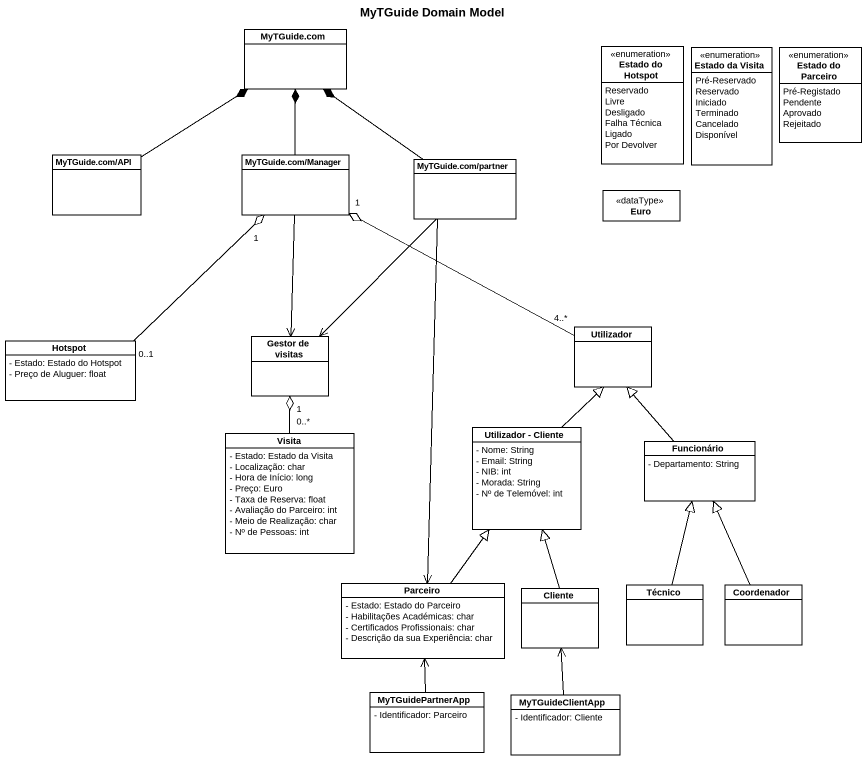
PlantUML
@startuml
title MyTGuide Domain Model
hide circle
hide empty members
skinparam classAttributeIconSize 0
class "MyTGuide.com" as MyTGuide_com
enum "Estado do Hotspot" as Estado_do_Hotspot {
  Reservado
  Livre
  Desligado
  Falha Técnica
  Ligado
  Por Devolver
}
enum "Estado da Visita" as Estado_da_Visita {
  Pré-Reservado
  Reservado
  Iniciado
  Terminado
  Cancelado
  Disponível
}
enum "Estado do Parceiro" as Estado_do_Parceiro {
  Pré-Registado
  Pendente
  Aprovado
  Rejeitado
}
class "MyTGuide.com/API" as MyTGuide_com_API
class "MyTGuide.com/Manager" as MyTGuide_com_Manager
class "MyTGuide.com/partner" as MyTGuide_com_partner
class Euro <<dataType>>
class Utilizador
class Hotspot {
  - Estado: Estado do Hotspot
  - Preço de Aluguer: float
}
class "Gestor de visitas" as Gestor_de_visitas
class Visita {
  - Estado: Estado da Visita
  - Localização: char
  - Hora de Início: long
  - Preço: Euro
  - Taxa de Reserva: float
  - Avaliação do Parceiro: int
  - Meio de Realização: char
  - Nº de Pessoas: int
}
class "Utilizador - Cliente" as Utilizador_Cliente {
  - Nome: String
  - Email: String
  - NIB: int
  - Morada: String
  - Nº de Telemóvel: int
}
class Funcionário {
  - Departamento: String
}
class Parceiro {
  - Estado: Estado do Parceiro
  - Habilitações Académicas: char
  - Certificados Profissionais: char
  - Descrição da sua Experiência: char
}
class Cliente
class Técnico
class Coordenador
class MyTGuidePartnerApp {
  - Identificador: Parceiro
}
class MyTGuideClientApp {
  - Identificador: Cliente
}
MyTGuide_com_API -up-* MyTGuide_com
MyTGuide_com_Manager -up-* MyTGuide_com
MyTGuide_com_Manager --> Gestor_de_visitas
MyTGuide_com_partner -up-* MyTGuide_com
MyTGuide_com_partner --> Gestor_de_visitas
MyTGuide_com_partner --> Parceiro
Utilizador "4..*" -left-o "1" MyTGuide_com_Manager
Hotspot "0..1" -up-o "1" MyTGuide_com_Manager
Visita "0..*" -up-o "1" Gestor_de_visitas
Utilizador_Cliente -up-|> Utilizador
Funcionário -up-|> Utilizador
Parceiro -up-|> Utilizador_Cliente
Cliente -up-|> Utilizador_Cliente
Técnico -up-|> Funcionário
Coordenador -up-|> Funcionário
MyTGuidePartnerApp -up-> Parceiro
MyTGuideClientApp -up-> Cliente
@enduml
